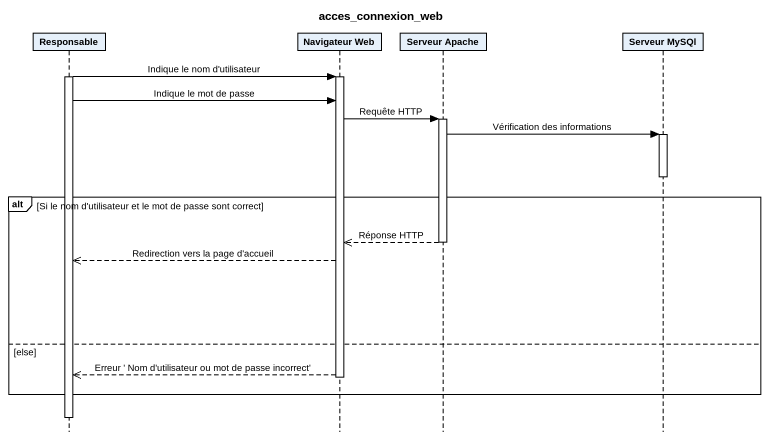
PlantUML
@startuml
title acces_connexion_web
hide footbox
participant Responsable
participant "Navigateur Web" as Navigateur_Web
participant "Serveur Apache" as Serveur_Apache
participant "Serveur MySQl" as Serveur_MySQl

activate Responsable
Responsable -> Navigateur_Web : Indique le nom d'utilisateur
activate Navigateur_Web
Responsable -> Navigateur_Web : Indique le mot de passe
Navigateur_Web -> Serveur_Apache : Requête HTTP
activate Serveur_Apache
Serveur_Apache -> Serveur_MySQl : Vérification des informations
activate Serveur_MySQl
deactivate Serveur_MySQl
alt Si le nom d'utilisateur et le mot de passe sont correct
  Serveur_Apache -->> Navigateur_Web : Réponse HTTP
  deactivate Serveur_Apache
  Navigateur_Web -->> Responsable : Redirection vers la page d'accueil
else else
  Navigateur_Web -->> Responsable : Erreur ' Nom d'utilisateur ou mot de passe incorrect'
  deactivate Navigateur_Web
end
deactivate Responsable
@enduml
